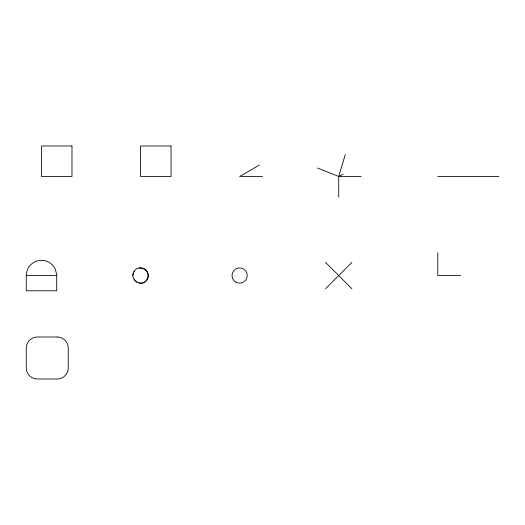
<?xml version="1.0" encoding="UTF-8"?>
<svg xmlns="http://www.w3.org/2000/svg" width="525" height="525" viewBox="0 0 525 525"><rect width="100%" height="100%" fill="white"/><g stroke="black" fill="none" stroke-linecap="round" stroke-linejoin="round"><path stroke-width="0.79" d="M26.25 275.553L26.512 272.56L27.818 268.807A15.704 15.704 0 0 1 31.454 264.095L33.029 262.881A15.186 15.186 0 0 1 49.947 262.894L51.535 264.095A15.704 15.704 0 0 1 55.171 268.807L56.72 274.542L56.733 290.791L26.25 290.791L26.25 275.553L56.733 275.553M133.849 271.963C138.515 262.316 153.792 272.16 146.455 280.383C140.884 287.903 128.645 278.827 134.229 271.32M132.943 275.553L133.278 273.341M338.71 196.927L338.71 176.479L345.279 154.58M325.507 288.75L351.908 262.349M259.435 165.047L239.636 176.479L262.5 176.479M317.572 168.026L338.71 176.479L343.173 174.248M139.079 268.078C150.931 265.991 150.983 285.134 139.086 283.027M338.71 176.479L361.128 176.479M437.784 176.479L498.75 176.479M460.648 275.553L437.784 275.553L437.784 252.689M136.972 282.266L137.648 282.581M135.732 281.439L136.329 281.879M325.507 262.349L351.908 288.75M134.236 279.786L134.676 280.383M71.978 145.996L41.495 145.996L41.495 176.479L71.978 176.479L71.978 145.996M171.052 145.996L140.562 145.996L140.562 176.479L171.052 176.479L171.052 145.996M57.199 337.004L37.301 337.004A11.051 11.051 0 0 0 26.25 348.055L26.25 367.953A11.051 11.051 0 0 0 37.301 379.004L57.199 379.004A11.051 11.051 0 0 0 68.25 367.953L68.25 348.055A11.051 11.051 0 0 0 57.199 337.004M235.823 282.148A7.619 7.619 0 0 0 247.255 275.553A7.619 7.619 0 0 0 235.823 268.951A7.619 7.619 0 0 0 235.823 282.148"/></g></svg>
